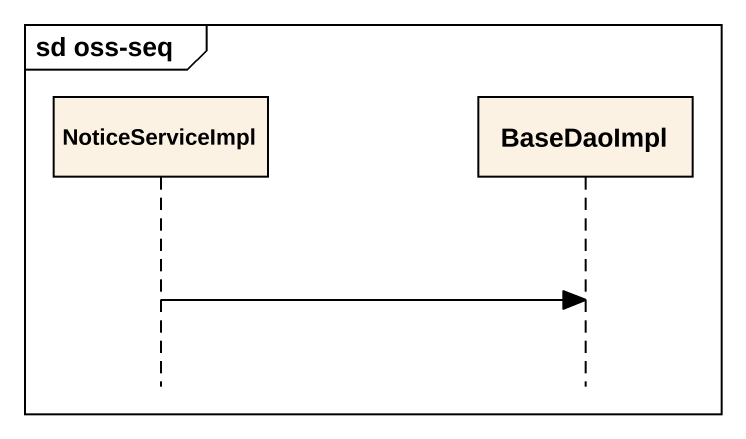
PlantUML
@startuml
mainframe sd oss-seq
hide footbox
participant NoticeServiceImpl
participant BaseDaoImpl

NoticeServiceImpl -> BaseDaoImpl
@enduml
